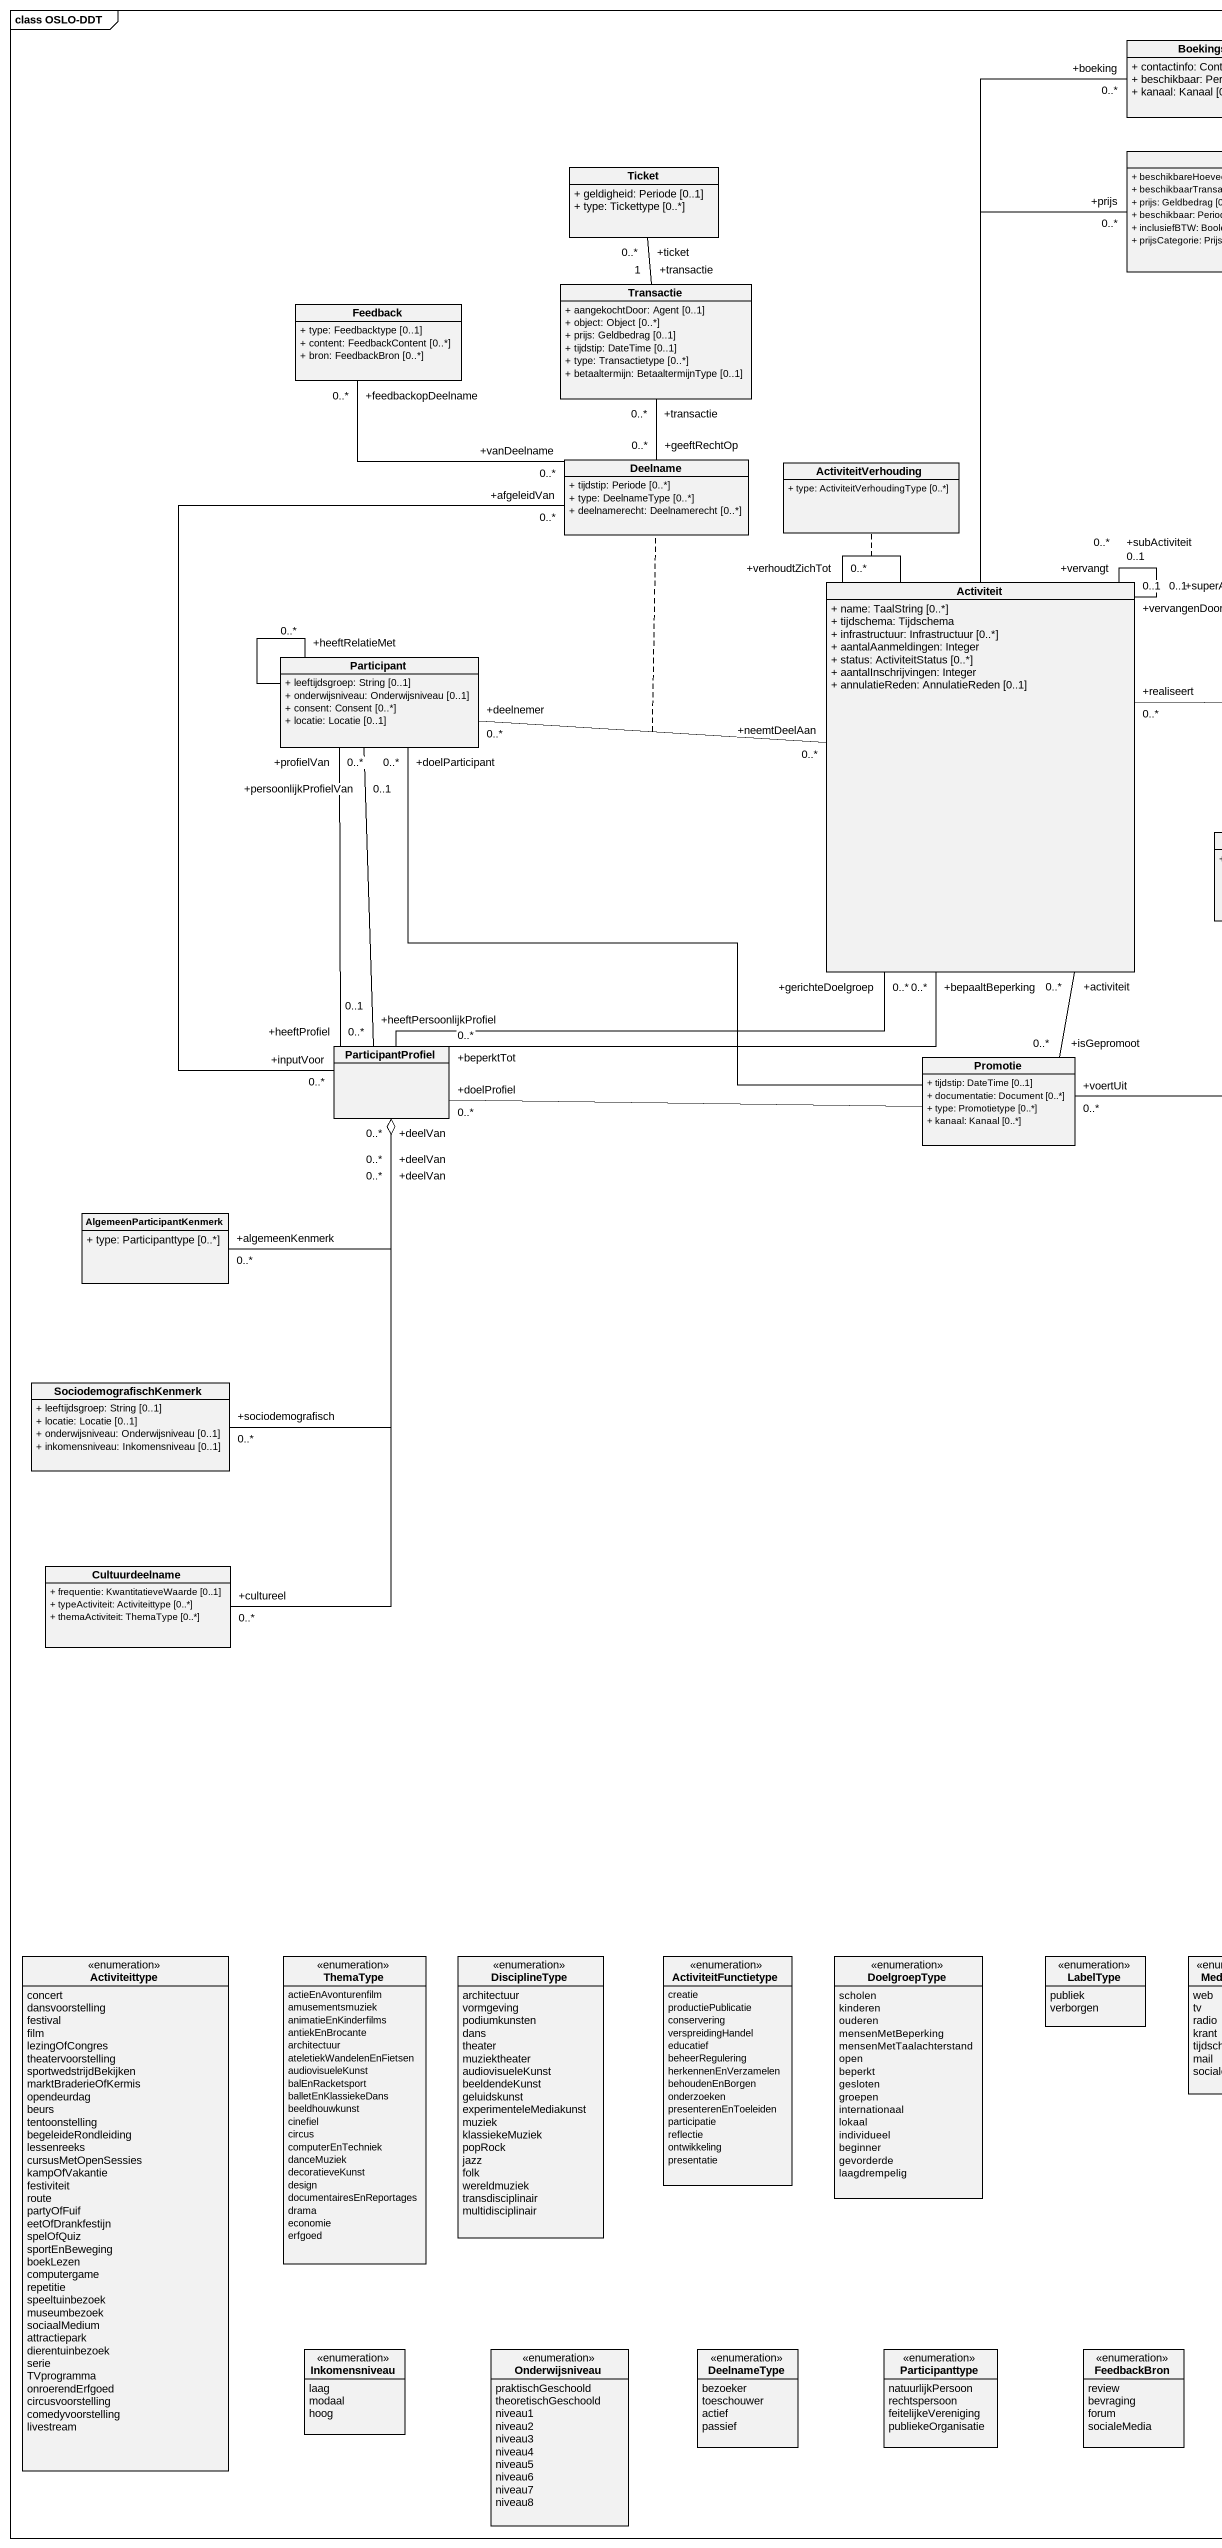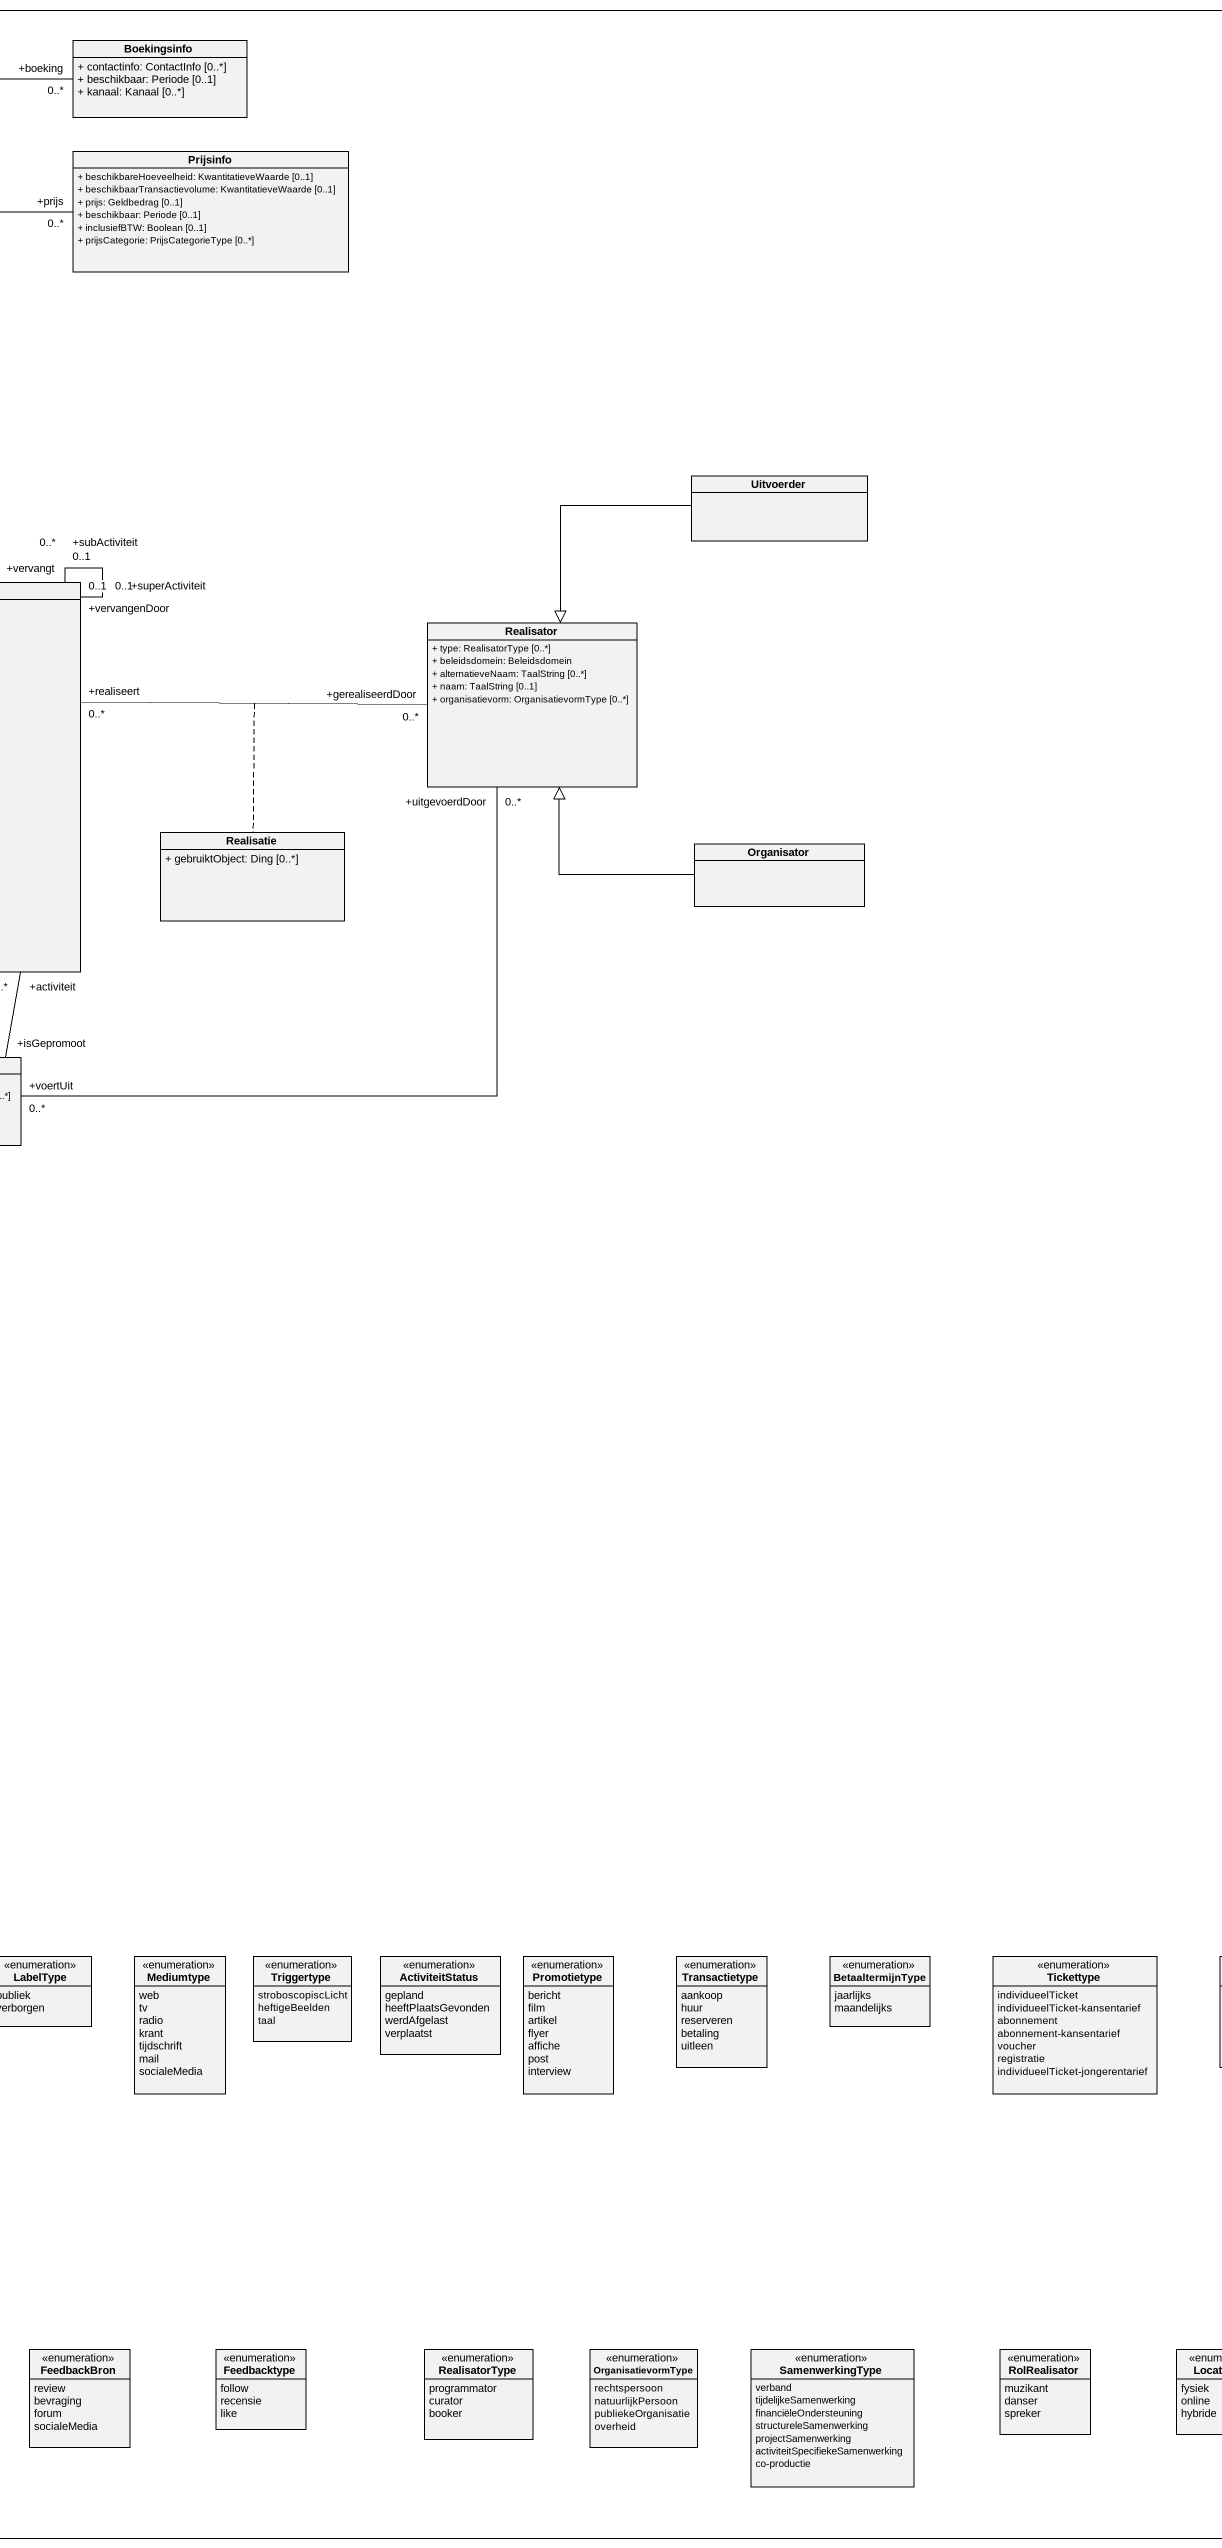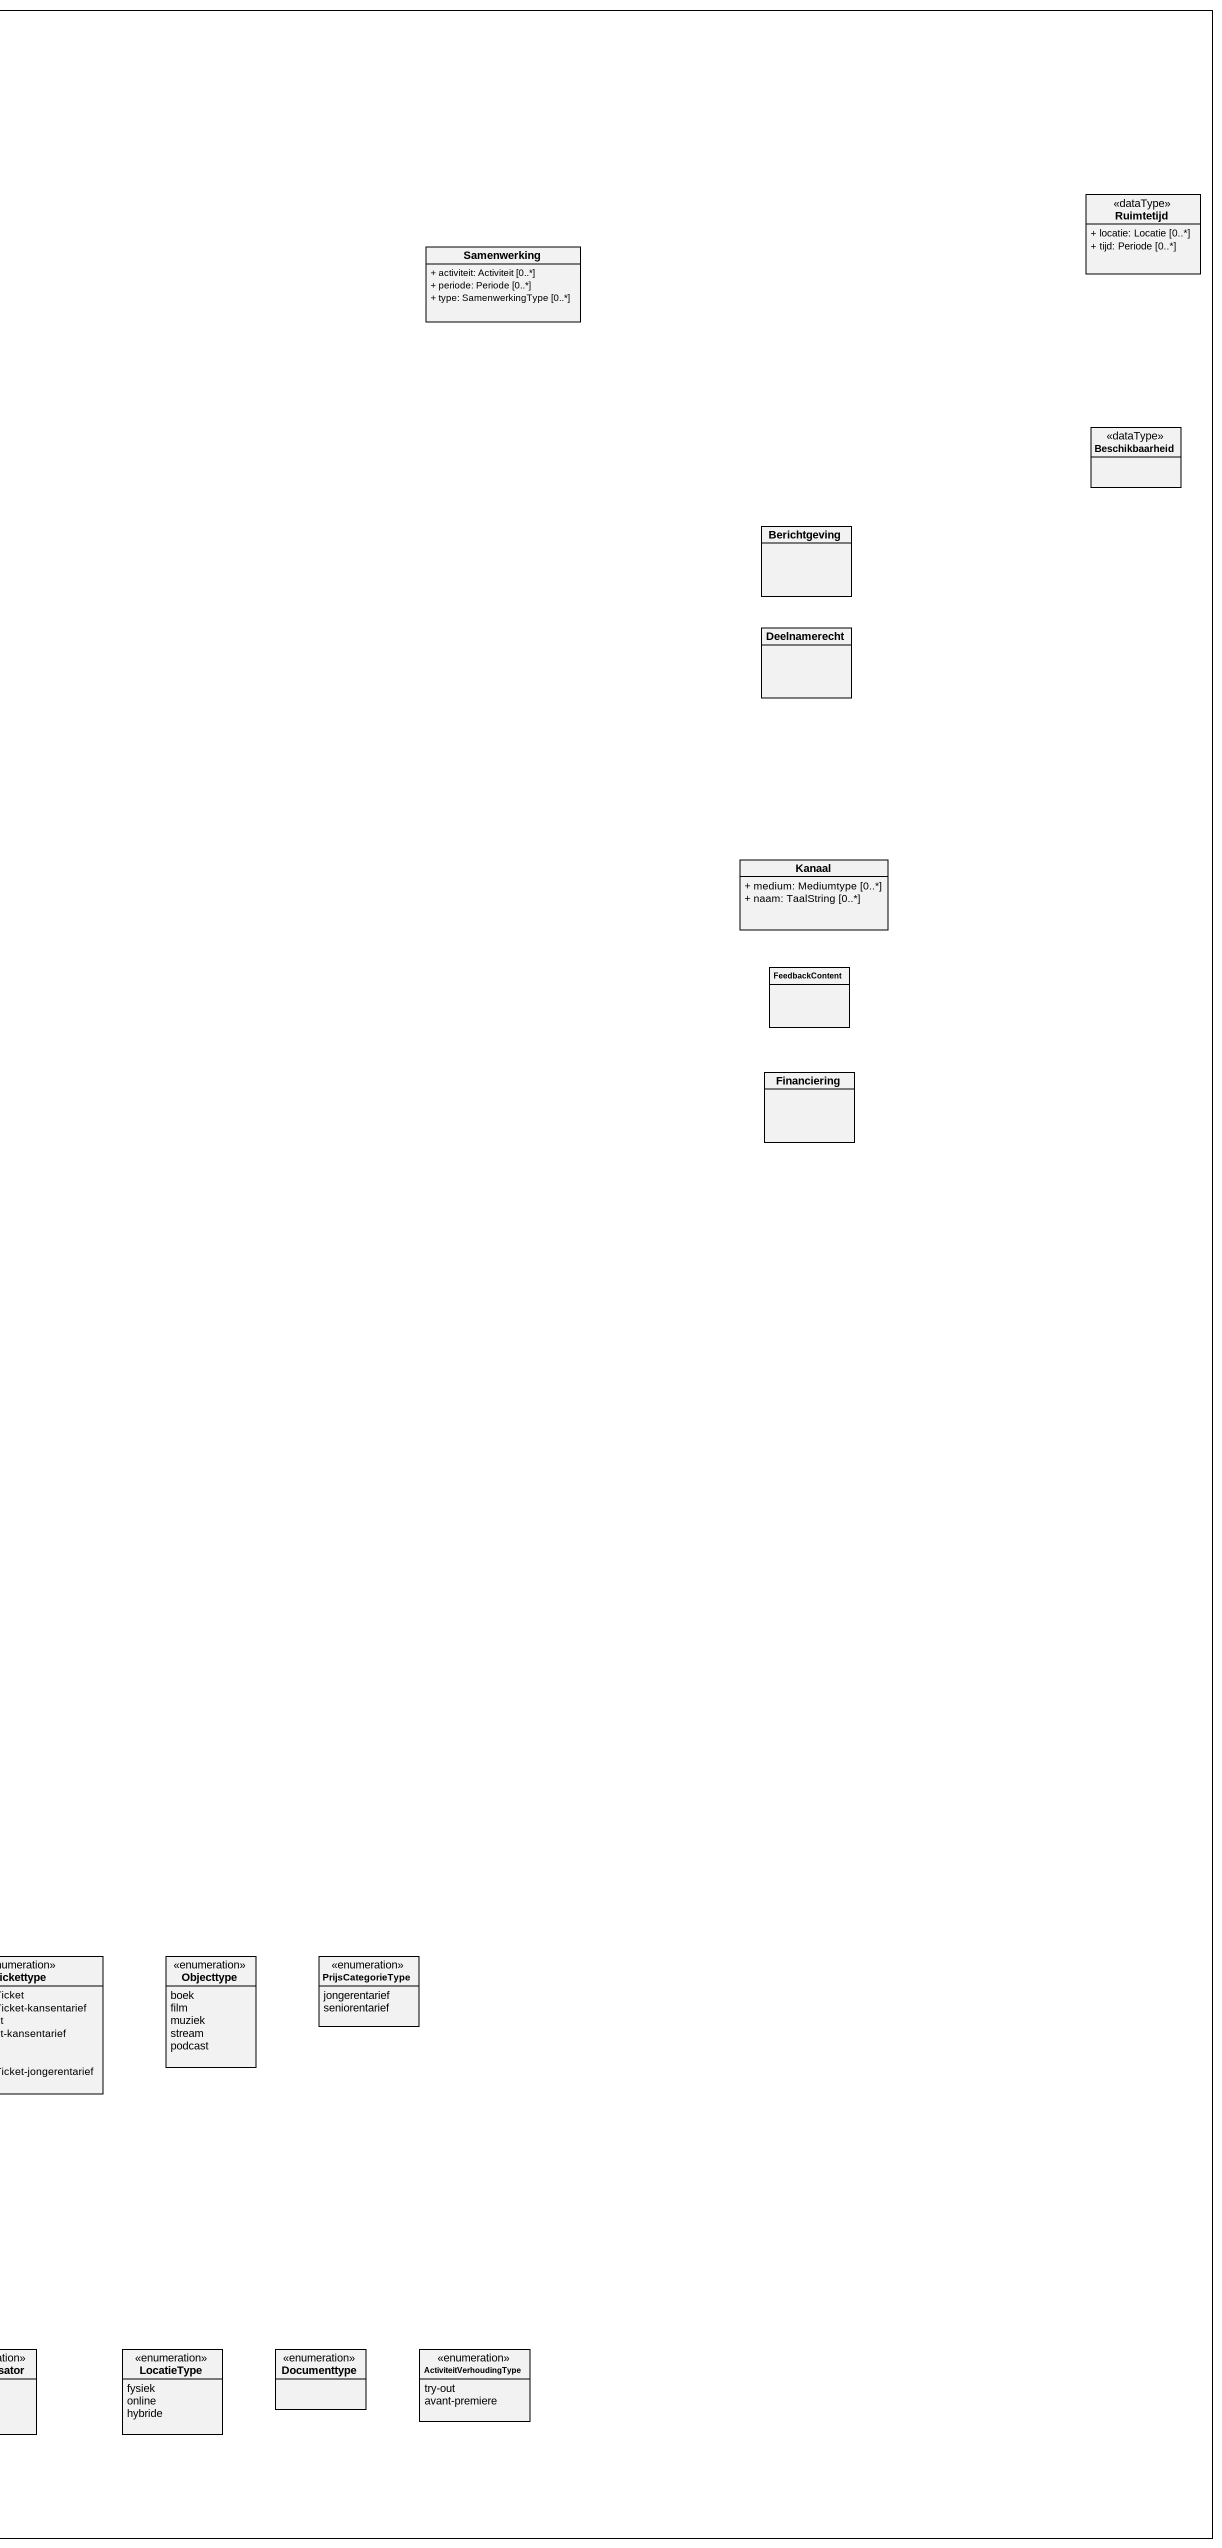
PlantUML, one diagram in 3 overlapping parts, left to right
@startuml
mainframe class OSLO-DDT
hide circle
hide empty members
skinparam classAttributeIconSize 0
class Boekingsinfo {
  + contactinfo: ContactInfo [0..*]
  + beschikbaar: Periode [0..1]
  + kanaal: Kanaal [0..*]
}
class Ticket {
  + geldigheid: Periode [0..1]
  + type: Tickettype [0..*]
}
class Prijsinfo {
  + beschikbareHoeveelheid: KwantitatieveWaarde [0..1]
  + beschikbaarTransactievolume: KwantitatieveWaarde [0..1]
  + prijs: Geldbedrag [0..1]
  + beschikbaar: Periode [0..1]
  + inclusiefBTW: Boolean [0..1]
  + prijsCategorie: PrijsCategorieType [0..*]
}
class Ruimtetijd <<dataType>> {
  + locatie: Locatie [0..*]
  + tijd: Periode [0..*]
}
class Transactie {
  + aangekochtDoor: Agent [0..1]
  + object: Object [0..*]
  + prijs: Geldbedrag [0..1]
  + tijdstip: DateTime [0..1]
  + type: Transactietype [0..*]
  + betaaltermijn: BetaaltermijnType [0..1]
}
class Samenwerking {
  + activiteit: Activiteit [0..*]
  + periode: Periode [0..*]
  + type: SamenwerkingType [0..*]
}
class Feedback {
  + type: Feedbacktype [0..1]
  + content: FeedbackContent [0..*]
  + bron: FeedbackBron [0..*]
}
class Deelname {
  + tijdstip: Periode [0..*]
  + type: DeelnameType [0..*]
  + deelnamerecht: Deelnamerecht [0..*]
}
class ActiviteitVerhouding {
  + type: ActiviteitVerhoudingType [0..*]
}
class Beschikbaarheid <<dataType>>
class Uitvoerder
class Berichtgeving
class Activiteit {
  + name: TaalString [0..*]
  + tijdschema: Tijdschema
  + infrastructuur: Infrastructuur [0..*]
  + aantalAanmeldingen: Integer
  + status: ActiviteitStatus [0..*]
  + aantalInschrijvingen: Integer
  + annulatieReden: AnnulatieReden [0..1]
}
class Realisator {
  + type: RealisatorType [0..*]
  + beleidsdomein: Beleidsdomein
  + alternatieveNaam: TaalString [0..*]
  + naam: TaalString [0..1]
  + organisatievorm: OrganisatievormType [0..*]
}
class Deelnamerecht
class "Participant" as Participant_ {
  + leeftijdsgroep: String [0..1]
  + onderwijsniveau: Onderwijsniveau [0..1]
  + consent: Consent [0..*]
  + locatie: Locatie [0..1]
}
class Realisatie {
  + gebruiktObject: Ding [0..*]
}
class Organisator
class Kanaal {
  + medium: Mediumtype [0..*]
  + naam: TaalString [0..*]
}
class FeedbackContent
class ParticipantProfiel
class Promotie {
  + tijdstip: DateTime [0..1]
  + documentatie: Document [0..*]
  + type: Promotietype [0..*]
  + kanaal: Kanaal [0..*]
}
class Financiering
class AlgemeenParticipantKenmerk {
  + type: Participanttype [0..*]
}
class SociodemografischKenmerk {
  + leeftijdsgroep: String [0..1]
  + locatie: Locatie [0..1]
  + onderwijsniveau: Onderwijsniveau [0..1]
  + inkomensniveau: Inkomensniveau [0..1]
}
class Cultuurdeelname {
  + frequentie: KwantitatieveWaarde [0..1]
  + typeActiviteit: Activiteittype [0..*]
  + themaActiviteit: ThemaType [0..*]
}
enum Activiteittype {
  concert
  dansvoorstelling
  festival
  film
  lezingOfCongres
  theatervoorstelling
  sportwedstrijdBekijken
  marktBraderieOfKermis
  opendeurdag
  beurs
  tentoonstelling
  begeleideRondleiding
  lessenreeks
  cursusMetOpenSessies
  kampOfVakantie
  festiviteit
  route
  partyOfFuif
  eetOfDrankfestijn
  spelOfQuiz
  sportEnBeweging
  boekLezen
  computergame
  repetitie
  speeltuinbezoek
  museumbezoek
  sociaalMedium
  attractiepark
  dierentuinbezoek
  serie
  TVprogramma
  onroerendErfgoed
  circusvoorstelling
  comedyvoorstelling
  livestream
}
enum ThemaType {
  actieEnAvonturenfilm
  amusementsmuziek
  animatieEnKinderfilms
  antiekEnBrocante
  architectuur
  ateletiekWandelenEnFietsen
  audiovisueleKunst
  balEnRacketsport
  balletEnKlassiekeDans
  beeldhouwkunst
  cinefiel
  circus
  computerEnTechniek
  danceMuziek
  decoratieveKunst
  design
  documentairesEnReportages
  drama
  economie
  erfgoed
}
enum DisciplineType {
  architectuur
  vormgeving
  podiumkunsten
  dans
  theater
  muziektheater
  audiovisueleKunst
  beeldendeKunst
  geluidskunst
  experimenteleMediakunst
  muziek
  klassiekeMuziek
  popRock
  jazz
  folk
  wereldmuziek
  transdisciplinair
  multidisciplinair
}
enum ActiviteitFunctietype {
  creatie
  productiePublicatie
  conservering
  verspreidingHandel
  educatief
  beheerRegulering
  herkennenEnVerzamelen
  behoudenEnBorgen
  onderzoeken
  presenterenEnToeleiden
  participatie
  reflectie
  ontwikkeling
  presentatie
}
enum DoelgroepType {
  scholen
  kinderen
  ouderen
  mensenMetBeperking
  mensenMetTaalachterstand
  open
  beperkt
  gesloten
  groepen
  internationaal
  lokaal
  individueel
  beginner
  gevorderde
  laagdrempelig
}
enum LabelType {
  publiek
  verborgen
}
enum Mediumtype {
  web
  tv
  radio
  krant
  tijdschrift
  mail
  socialeMedia
}
enum Triggertype {
  stroboscopiscLicht
  heftigeBeelden
  taal
}
enum ActiviteitStatus {
  gepland
  heeftPlaatsGevonden
  werdAfgelast
  verplaatst
}
enum Promotietype {
  bericht
  film
  artikel
  flyer
  affiche
  post
  interview
}
enum Transactietype {
  aankoop
  huur
  reserveren
  betaling
  uitleen
}
enum BetaaltermijnType {
  jaarlijks
  maandelijks
}
enum Tickettype {
  individueelTicket
  individueelTicket-kansentarief
  abonnement
  abonnement-kansentarief
  voucher
  registratie
  individueelTicket-jongerentarief
}
enum Objecttype {
  boek
  film
  muziek
  stream
  podcast
}
enum PrijsCategorieType {
  jongerentarief
  seniorentarief
}
enum Inkomensniveau {
  laag
  modaal
  hoog
}
enum Onderwijsniveau {
  praktischGeschoold
  theoretischGeschoold
  niveau1
  niveau2
  niveau3
  niveau4
  niveau5
  niveau6
  niveau7
  niveau8
}
enum DeelnameType {
  bezoeker
  toeschouwer
  actief
  passief
}
enum Participanttype {
  natuurlijkPersoon
  rechtspersoon
  feitelijkeVereniging
  publiekeOrganisatie
}
enum FeedbackBron {
  review
  bevraging
  forum
  socialeMedia
}
enum Feedbacktype {
  follow
  recensie
  like
}
enum RealisatorType {
  programmator
  curator
  booker
}
enum OrganisatievormType {
  rechtspersoon
  natuurlijkPersoon
  publiekeOrganisatie
  overheid
}
enum SamenwerkingType {
  verband
  tijdelijkeSamenwerking
  financiëleOndersteuning
  structureleSamenwerking
  projectSamenwerking
  activiteitSpecifiekeSamenwerking
  co-productie
}
enum RolRealisator {
  muzikant
  danser
  spreker
}
enum LocatieType {
  fysiek
  online
  hybride
}
enum Documenttype
enum ActiviteitVerhoudingType {
  try-out
  avant-premiere
}
Ticket "+ticket\n0..*" -- "+transactie\n1" Transactie
Transactie "+transactie\n0..*" -- "+geeftRechtOp\n0..*" Deelname
Deelname "+vanDeelname\n0..*" -left- "+feedbackopDeelname\n0..*" Feedback
Deelname "+afgeleidVan\n0..*" -- "+inputVoor\n0..*" ParticipantProfiel
Uitvoerder --|> Realisator
Activiteit -up- "+boeking\n0..*" Boekingsinfo
Activiteit -up- "+prijs\n0..*" Prijsinfo
Activiteit -- "+verhoudtZichTot\n0..*" Activiteit
(Activiteit, Activiteit) .. ActiviteitVerhouding
Activiteit "+vervangenDoor\n0..1" -- "+vervangt\n0..1" Activiteit
Activiteit "+superActiviteit\n0..1" -- "+subActiviteit\n0..*" Activiteit
Activiteit "+activiteit\n0..*" -- "+isGepromoot\n0..*" Promotie
Realisator "+gerealiseerdDoor\n0..*" -left- "+realiseert\n0..*" Activiteit
(Realisator, Activiteit) .. Realisatie
Realisator "+uitgevoerdDoor\n0..*" -- "+voertUit\n0..*" Promotie
Participant_ "+deelnemer\n0..*" -right- "+neemtDeelAan\n0..*" Activiteit
(Participant_, Activiteit) .. Deelname
Participant_ "+heeftRelatieMet\n0..*" -- Participant_
Participant_ "+profielVan\n0..*" -- "+heeftProfiel\n0..*" ParticipantProfiel
Participant_ "+persoonlijkProfielVan\n0..1" -- "+heeftPersoonlijkProfiel\n0..1" ParticipantProfiel
Organisator -up-|> Realisator
ParticipantProfiel "+beperktTot\n0..*" -right- "+bepaaltBeperking\n0..*" Activiteit
ParticipantProfiel -right- "+gerichteDoelgroep\n0..*" Activiteit
Promotie -up- "+doelParticipant\n0..*" Participant_
Promotie -left- "+doelProfiel\n0..*" ParticipantProfiel
AlgemeenParticipantKenmerk "+algemeenKenmerk\n0..*" -up-o "+deelVan\n0..*" ParticipantProfiel
SociodemografischKenmerk "+sociodemografisch\n0..*" -up-o "+deelVan\n0..*" ParticipantProfiel
Cultuurdeelname "+cultureel\n0..*" -up-o "+deelVan\n0..*" ParticipantProfiel
@enduml
